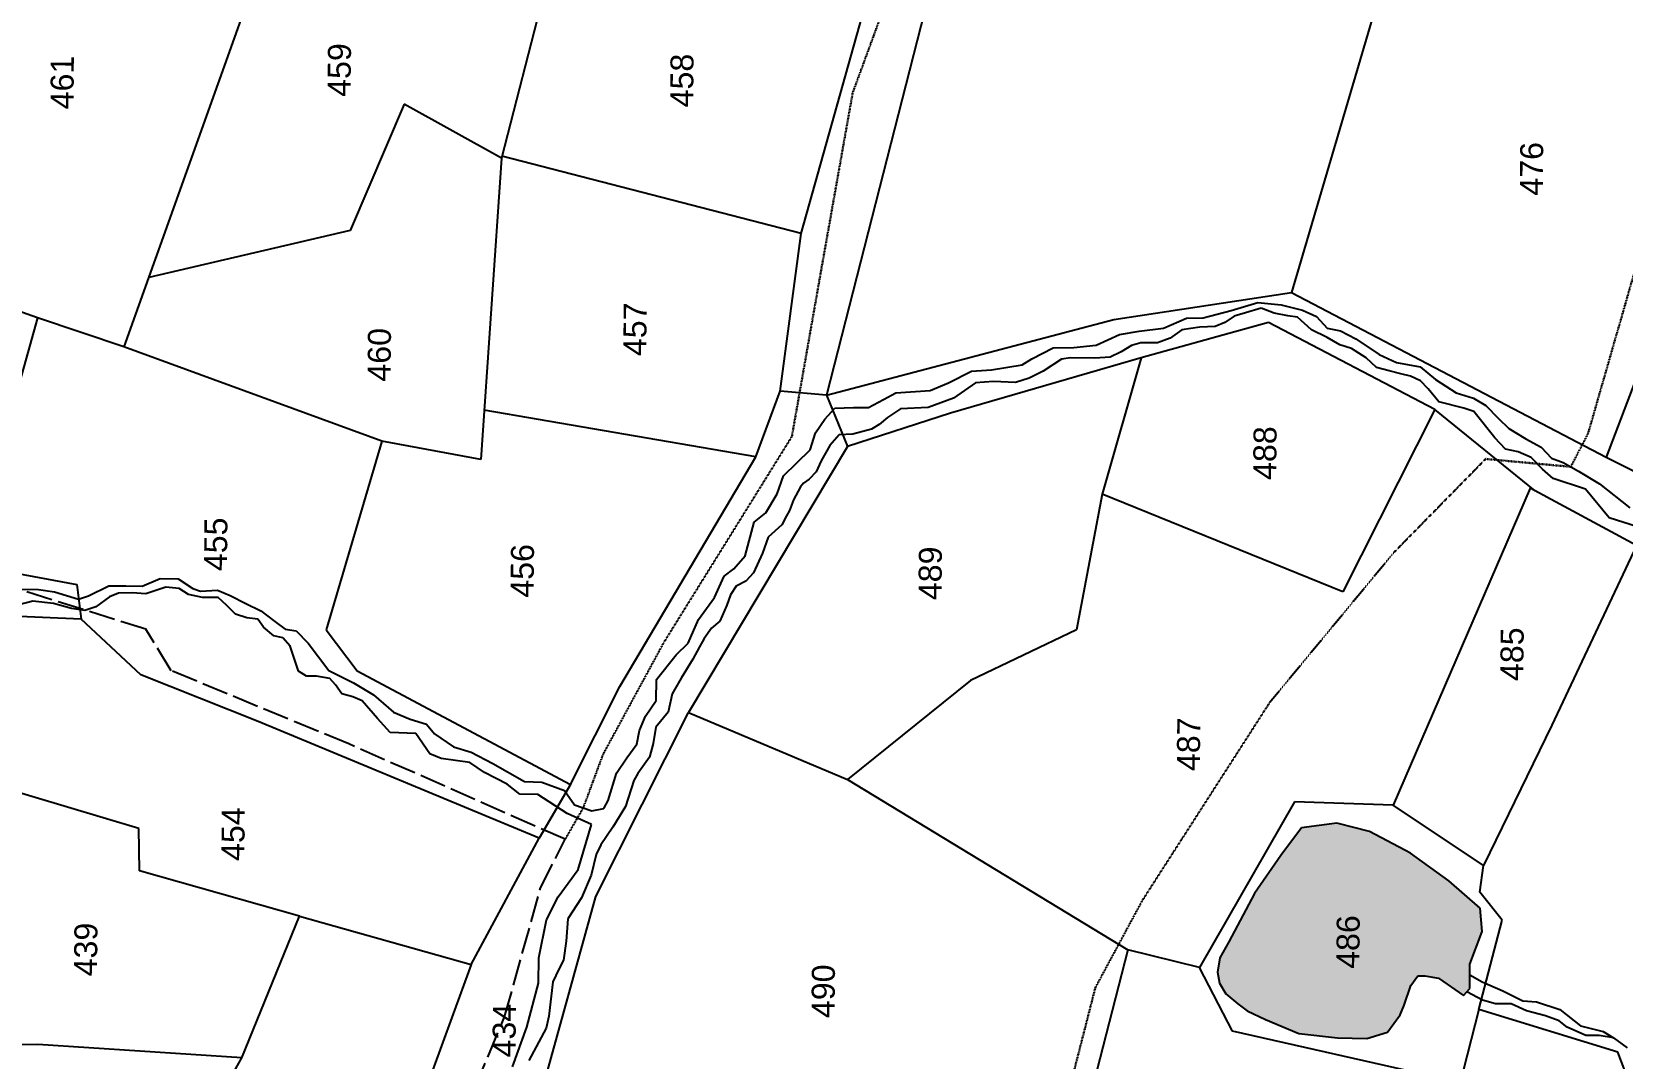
# Model space of a CAD drawing. Header units: inches. Extents: x 343459 to 349076, y 1589263 to 1597215.
# Drawn here: x 346199 to 346925, y 1593505 to 1593973 of the extents above; entities that cross this region are included whole.
import ezdxf

# ---------------------------------------------------------------- set-up
doc = ezdxf.new("R2010")
doc.units = ezdxf.units.IN
doc.header["$MEASUREMENT"] = 0
doc.linetypes.add('ACAD_ISO02W100', pattern=[15, 12, -3])
doc.linetypes.add('ACAD_ISO07W100', pattern=[3, 0, -3])
for name, color, linetype in [('CARTTRACK', 30, 'ACAD_ISO02W100'), ('NALA', 4, 'Continuous'), ('SURVEY_BND', 7, 'Continuous'), ('SURVEY_NO', 7, 'Continuous'), ('WATER_BODY', 4, 'Continuous')]:
    doc.layers.add(name, color=color, linetype=linetype)
doc.layers.add('FOOTPATH', color=150, linetype='ACAD_ISO07W100', lineweight=30)
doc.styles.get("Standard").update_dxf_attribs({"font": 'arial.ttf'})

msp = doc.modelspace()

# ---------------------------------------------------------------- hatches: boundary and pattern name
at = {"layer": 'WATER_BODY'}
h = msp.add_hatch(dxfattribs=at)
h.set_pattern_fill('DASH', color=256, scale=20, angle=89.4935, style=0)
h.set_pattern_definition([(89.4935, (347145.951, 1586976.724), (-10.405588, 10.591208), [10.498808, -10.498808])])
h.paths.add_polyline_path([(346591.85, 1592686.75), (346588.3, 1592685.34), (346583.29, 1592678.43), (346581.71, 1592670.62), (346576.91, 1592660.36), (346570.68, 1592650.83), (346571.02, 1592643.96), (346575.57, 1592635.54), (346582.9, 1592624.85), (346592.61, 1592617.25), (346599.14, 1592617.29), (346602.32, 1592618.44), (346605.19, 1592624.22), (346611.9, 1592635.06), (346625.55, 1592650.65), (346632.51, 1592663.5), (346644.02, 1592673.75), (346648.69, 1592688.14), (346643.07, 1592691.89), (346634.31, 1592692.45), (346625.28, 1592691.25), (346610.28, 1592687.95)])
h.paths.add_polyline_path([(346128.85, 1593211.57), (346095.5, 1593197.95), (346040.3, 1593174.24), (345987.39, 1593165.58), (345957.77, 1593164.33), (345938.37, 1593156.93), (345910.05, 1593131.47), (345866.47, 1593114.58), (345850.37, 1593104.44), (345817.66, 1593095.35), (345745.15, 1593081.42), (345677.63, 1593065.07), (345677.22, 1593052.68), (345686.17, 1593039.89), (345706.34, 1593031.85), (345725.98, 1593031.67), (345742.62, 1593035.16), (345779.48, 1593041.48), (345810.64, 1593045.74), (345824.8, 1593041.68), (345850.99, 1593031.47), (345877.88, 1593010.58), (345891.64, 1592995.03), (345905.34, 1592972.53), (345922.67, 1592950.9), (345941.47, 1592915.29), (345959.7, 1592892.44), (345978.85, 1592870.8), (345994.01, 1592856.7), (346028.58, 1592837.64), (346047.85, 1592830.21), (346059.55, 1592820.73), (346070.32, 1592808.23), (346084.74, 1592799.33), (346108.17, 1592793.68), (346120.53, 1592791.46), (346140.5, 1592794.91), (346158.99, 1592801.4), (346174.15, 1592807.32), (346191.39, 1592809.89), (346207.15, 1592814.89), (346219.06, 1592829.31), (346248.53, 1592850.58), (346283.77, 1592871.75), (346301.41, 1592885.51), (346315.34, 1592889.62), (346323.01, 1592901.95), (346335.3, 1592925.44), (346335.42, 1592938.75), (346335.61, 1592961.13), (346329.22, 1592989.62), (346320.46, 1593024.07), (346317.23, 1593034.39), (346317.94, 1593046.48), (346321.98, 1593060.06), (346333.38, 1593084.16), (346342.63, 1593105.85), (346344.59, 1593122.78), (346344.77, 1593143.04), (346345.01, 1593170.07), (346334.48, 1593182.49), (346321.97, 1593193.44), (346309.64, 1593200.19), (346299.59, 1593200.04), (346283, 1593203.21), (346269.44, 1593207.27), (346258.31, 1593213.42), (346242.62, 1593234.51), (346232.18, 1593249.72), (346223.44, 1593251.31)])
h.paths.add_polyline_path([(345966.66, 1592458.92), (345949.08, 1592442.01), (345936.03, 1592428.2), (345944.34, 1592414.79), (345952.97, 1592394.12), (345960.3, 1592381.31), (345960.1, 1592367.58), (345963.72, 1592355.58), (345975.63, 1592351.16), (345986.37, 1592351.36), (345999.56, 1592355.65), (346007.52, 1592368.92), (346019.22, 1592398.84), (346031.34, 1592417.36), (346050.19, 1592423.08), (346082.23, 1592418.09), (346126.02, 1592408.09), (346158.22, 1592401.71), (346194.01, 1592394.53), (346217.85, 1592393.34), (346230.05, 1592399.7), (346244.19, 1592403.89), (346268.7, 1592407.01), (346281.67, 1592411.99), (346285.06, 1592417.85), (346285.09, 1592421.97), (346267.8, 1592419.76), (346243.45, 1592413.9), (346228.39, 1592416.19), (346219.43, 1592421.96), (346212.32, 1592437.71), (346189.94, 1592444.01), (346139.91, 1592454.68), (346099.04, 1592463.48), (346057.79, 1592467.39), (346029.65, 1592475.87), (346004.59, 1592476.68), (345983.41, 1592470.15)])
h.paths.add_polyline_path([(345778.58, 1592423.42), (345707.82, 1592395.13), (345650.78, 1592372.33), (345564.78, 1592336.87), (345531.74, 1592336.55), (345470.93, 1592331.83), (345409, 1592322.95), (345377.02, 1592311.59), (345354.38, 1592296.02), (345324.89, 1592268.87), (345291.74, 1592236.06), (345251.21, 1592191.73), (345222.51, 1592169.45), (345201.45, 1592163.63), (345176.98, 1592152.96), (345160.73, 1592138.83), (345153.1, 1592124.25), (345137.64, 1592087.84), (345124.99, 1592048.63), (345107.95, 1592016.42), (345079.43, 1591965.12), (345064.36, 1591928.45), (345057.79, 1591910.42), (345047.4, 1591889.94), (345036.43, 1591863.69), (345023.1, 1591835.5), (345021.64, 1591830.92), (345028.31, 1591830.87), (345037.13, 1591833.72), (345051.31, 1591838.94), (345063.92, 1591848.17), (345075.18, 1591855.01), (345100.54, 1591861.52), (345119.8, 1591868.03), (345146.12, 1591889.69), (345168.92, 1591904.7), (345192.23, 1591917.05), (345211.47, 1591922.48), (345223.27, 1591933.13), (345241.61, 1591955.93), (345261.79, 1591976.04), (345292.93, 1591999.8), (345334.77, 1592027.46), (345374.92, 1592046.11), (345434.4, 1592077.89), (345478.79, 1592100.47), (345529.69, 1592127.25), (345557.62, 1592142.96), (345594.96, 1592160.16), (345631.3, 1592177.07), (345652.77, 1592191.57), (345691.94, 1592209.42), (345715.38, 1592222.25), (345733.44, 1592228.27), (345761.54, 1592237.7), (345786.07, 1592244.84), (345812.78, 1592249.12), (345843.31, 1592254.7), (345860.21, 1592261.07), (345879.31, 1592272.25), (345901.69, 1592282.93), (345927.93, 1592289.71), (345950.65, 1592295.19), (345958.87, 1592300.79), (345965.03, 1592310.32), (345966.45, 1592323.13), (345960.82, 1592335.31), (345949.17, 1592350.16), (345938.95, 1592365.98), (345933.38, 1592380.41), (345927.36, 1592408.11), (345923.41, 1592419.76), (345911.5, 1592426.73), (345821.71, 1592434.33)])
h.paths.add_polyline_path([(345100.47, 1593991.49), (345089.72, 1593969.04), (345080.08, 1593939.54), (345074.68, 1593912.59), (345079.43, 1593892.11), (345087.32, 1593882.89), (345103.86, 1593871.24), (345126.46, 1593867.27), (345153.89, 1593867.02), (345170.63, 1593877.44), (345178.06, 1593895.46), (345179.56, 1593906.26), (345182.96, 1593919.38), (345183.1, 1593934.88), (345183.07, 1593958.59), (345178.33, 1593979.53), (345173.72, 1593988.03), (345157.63, 1593998.5), (345139.98, 1594003.35), (345124.03, 1594003.49), (345110.63, 1593999.62)])
h.paths.add_polyline_path([(345305.93, 1594011.34), (345293.55, 1594008.84), (345285.98, 1593998.17), (345292.9, 1593972.07), (345298.02, 1593961.94), (345302.61, 1593929.67), (345312.93, 1593921.12), (345328.54, 1593921.31), (345338.95, 1593922.19), (345347.52, 1593935.46), (345345.66, 1593946.54), (345342.26, 1593965.45), (345339.1, 1593976.55), (345338.58, 1593991.2), (345335.1, 1594001.97), (345327.67, 1594007.24), (345316.99, 1594012.22)])
h.paths.add_polyline_path([(346538.62, 1594255.63), (346532.89, 1594246.67), (346527.46, 1594228.83), (346528.84, 1594209.65), (346536.37, 1594202.17), (346542.28, 1594206.52), (346546.38, 1594213.1), (346546.8, 1594219.52), (346550.57, 1594231.06), (346563.69, 1594241.23), (346576, 1594244.06), (346592.1, 1594238.41), (346612.94, 1594230.88), (346614.35, 1594233.94), (346614.37, 1594236.53), (346613.46, 1594240.27), (346607.76, 1594244.93), (346603.36, 1594247.5), (346596.51, 1594252.43), (346583.98, 1594260.65), (346570.64, 1594263.08), (346547.51, 1594258.25)])
h.paths.add_polyline_path([(346778.27, 1593610.2), (346768.75, 1593597.58), (346756.85, 1593580.27), (346745.01, 1593558.23), (346741.03, 1593550.89), (346739.87, 1593544.47), (346740.77, 1593539.44), (346743.7, 1593534.55), (346749.14, 1593529.95), (346753.5, 1593526.78), (346761.77, 1593522.78), (346777.07, 1593516.37), (346794.71, 1593514.47), (346808.03, 1593514.2), (346817.46, 1593517.1), (346823.17, 1593524.89), (346825.08, 1593529.27), (346828.14, 1593538.34), (346831.31, 1593542.71), (346834.45, 1593542.68), (346840.71, 1593541.68), (346852.17, 1593533.74), (346855.02, 1593537.01), (346855.07, 1593543.12), (346855.01, 1593547.99), (346860.57, 1593562.96), (346859.7, 1593573.52), (346845.45, 1593586.11), (346828, 1593598.73), (346809.25, 1593608.48), (346794.42, 1593612.41)])
h.paths.add_polyline_path([(346077.1, 1592904.7), (346078.3, 1593039.69), (346062.18, 1593039.84), (346060.99, 1592904.84)], flags=24)
h.paths.add_polyline_path([(346041.38, 1592951.32), (346041.88, 1593007.62), (346025.42, 1593007.77), (346024.92, 1592951.47)], flags=24)
h.paths.add_polyline_path([(346047.61, 1592310.63), (346048.86, 1592452.5), (346032.75, 1592452.64), (346031.5, 1592310.77)], flags=9)
h.paths.add_polyline_path([(345537.87, 1592147.53), (345539.4, 1592320.42), (345523.29, 1592320.57), (345521.76, 1592147.67)], flags=24)
h.paths.add_polyline_path([(346807.42, 1593543.18), (346807.67, 1593571.76), (346791.69, 1593571.9), (346791.43, 1593543.32)], flags=24)

# ---------------------------------------------------------------- linework, layer by layer
at = {"layer": 'CARTTRACK'}
for p, q in [((346251.08, 1593700.79), (346162.66, 1593728.55)), ((346262.65, 1593681.88), (346251.08, 1593700.79)), ((346343.62, 1593648.48), (346262.65, 1593681.88)), ((346442.33, 1593605.01), (346343.62, 1593648.48)), ((346431.13, 1593582.9), (346442.33, 1593605.01)), ((346414.73, 1593523.98), (346431.13, 1593582.9)), ((346389.59, 1593464.11), (346414.73, 1593523.98))]:
    msp.add_line(p, q, dxfattribs=at)
at = {"layer": 'FOOTPATH', "ltscale": 0.01}
for p, q in [((346599.08, 1594015.13), (346573.5, 1593945.49)), ((346573.5, 1593945.49), (346559.18, 1593864.97)), ((346933.58, 1593875.68), (346908.95, 1593790.08)), ((346559.18, 1593864.97), (346545.75, 1593788.69)), ((346908.95, 1593790.08), (346901.08, 1593774.9)), ((346545.75, 1593788.69), (346487.38, 1593694.83)), ((346862.25, 1593778.47), (346820.42, 1593735.87)), ((346901.08, 1593774.9), (346862.25, 1593778.47)), ((346820.42, 1593735.87), (346763.77, 1593667.46)), ((346487.38, 1593694.83), (346459.64, 1593643.78)), ((346763.77, 1593667.46), (346705.63, 1593577.12)), ((346459.64, 1593643.78), (346450.58, 1593619.35)), ((346450.58, 1593619.35), (346442.33, 1593605.01)), ((346705.63, 1593577.12), (346684.21, 1593537.39)), ((346684.21, 1593537.39), (346665.52, 1593464.5))]:
    msp.add_line(p, q, dxfattribs=at)
at = {"layer": 'NALA'}
for p, q in [((346746.21, 1593846.22), (346758.24, 1593849.76)), ((346758.24, 1593849.76), (346769.01, 1593848.76)), ((346769.01, 1593848.76), (346778.71, 1593846.39)), ((346715.31, 1593838.13), (346725.83, 1593842.75)), ((346725.83, 1593842.75), (346733.42, 1593842.84)), ((346733.42, 1593842.84), (346746.21, 1593846.22)), ((346743.28, 1593840.73), (346738.87, 1593838.93)), ((346747.46, 1593843.58), (346743.28, 1593840.73)), ((346752.67, 1593845.13), (346747.46, 1593843.58)), ((346759.89, 1593847.23), (346752.67, 1593845.13)), ((346765.73, 1593845.03), (346759.89, 1593847.23)), ((346771.99, 1593843.81), (346765.73, 1593845.03)), ((346776.4, 1593843.07), (346771.99, 1593843.81)), ((346782.8, 1593837.38), (346776.4, 1593843.07)), ((346778.71, 1593846.39), (346785, 1593843.43)), ((346785, 1593843.43), (346789.97, 1593838.06)), ((346684.56, 1593830.35), (346695.24, 1593835.27)), ((346695.24, 1593835.27), (346704.21, 1593836.71)), ((346704.21, 1593836.71), (346715.31, 1593838.13)), ((346718.29, 1593833.62), (346712.54, 1593831.38)), ((346723.62, 1593837.3), (346718.29, 1593833.62)), ((346731.83, 1593838.51), (346723.62, 1593837.3)), ((346738.87, 1593838.93), (346731.83, 1593838.51)), ((346789.97, 1593833.83), (346782.8, 1593837.38)), ((346789.97, 1593838.06), (346796.03, 1593836.94)), ((346795.75, 1593830.52), (346789.97, 1593833.83)), ((346796.03, 1593836.94), (346802.98, 1593833.23)), ((346802.98, 1593833.23), (346813.7, 1593826.14)), ((346655.23, 1593824.2), (346664.96, 1593829.15)), ((346664.96, 1593829.15), (346674.38, 1593829.37)), ((346674.38, 1593829.37), (346684.56, 1593830.35)), ((346695.89, 1593827.37), (346691, 1593824.97)), ((346700.64, 1593830.19), (346695.89, 1593827.37)), ((346704.95, 1593831.44), (346700.64, 1593830.19)), ((346712.54, 1593831.38), (346704.95, 1593831.44)), ((346801.08, 1593828.84), (346795.75, 1593830.52)), ((346807.79, 1593824.59), (346801.08, 1593828.84)), ((346813.7, 1593826.14), (346821.57, 1593822.42)), ((346617.16, 1593813.13), (346627.69, 1593818.51)), ((346627.69, 1593818.51), (346636.8, 1593819.19)), ((346636.8, 1593819.19), (346650.8, 1593821.35)), ((346650.8, 1593821.35), (346655.23, 1593824.2)), ((346660.44, 1593818.47), (346653.97, 1593815.38)), ((346668.79, 1593824.02), (346660.44, 1593818.47)), ((346672.81, 1593824.56), (346668.79, 1593824.02)), ((346683.98, 1593824.46), (346672.81, 1593824.56)), ((346691, 1593824.97), (346683.98, 1593824.46)), ((346812.4, 1593820.13), (346807.79, 1593824.59)), ((346818.19, 1593818.68), (346812.4, 1593820.13)), ((346823.53, 1593817.24), (346818.19, 1593818.68)), ((346821.57, 1593822.42), (346832.33, 1593820.5)), ((346832.33, 1593820.5), (346839.37, 1593814.64)), ((346608.78, 1593809.71), (346617.16, 1593813.13)), ((346629.46, 1593813.16), (346619.52, 1593806.22)), ((346637.77, 1593813.8), (346629.46, 1593813.16)), ((346647.79, 1593813.28), (346637.77, 1593813.8)), ((346653.97, 1593815.38), (346647.79, 1593813.28)), ((346827.93, 1593816.27), (346823.53, 1593817.24)), ((346832.56, 1593814.13), (346827.93, 1593816.27)), ((346836.02, 1593810.38), (346832.56, 1593814.13)), ((346839.37, 1593814.64), (346848.73, 1593808.63)), ((346580.64, 1593801.87), (346587.51, 1593805.61)), ((346587.51, 1593805.61), (346593.16, 1593808.6)), ((346593.16, 1593808.6), (346608.78, 1593809.71)), ((346619.52, 1593806.22), (346607.88, 1593801.87)), ((346840.85, 1593804.52), (346836.02, 1593810.38)), ((346852.21, 1593801.62), (346840.85, 1593804.52)), ((346848.73, 1593808.63), (346856.76, 1593806.12)), ((346856.76, 1593806.12), (346862.35, 1593802.88)), ((346556.55, 1593790.38), (346560.85, 1593796.57)), ((346560.85, 1593796.57), (346565.3, 1593801.7)), ((346565.3, 1593801.7), (346573.81, 1593801.93)), ((346573.81, 1593801.93), (346580.64, 1593801.87)), ((346589.39, 1593797.43), (346585.63, 1593794.17)), ((346595.29, 1593801.4), (346589.39, 1593797.43)), ((346607.88, 1593801.87), (346595.29, 1593801.4)), ((346856.85, 1593800.19), (346852.21, 1593801.62)), ((346866.4, 1593788.16), (346856.85, 1593800.19)), ((346862.35, 1593802.88), (346868.07, 1593796.9)), ((346868.07, 1593796.9), (346872.73, 1593792.3)), ((346554.05, 1593782.64), (346556.55, 1593790.38)), ((346567.26, 1593789.45), (346563.06, 1593784.62)), ((346573.56, 1593789.83), (346567.26, 1593789.45)), ((346582.03, 1593792.05), (346573.56, 1593789.83)), ((346585.63, 1593794.17), (346582.03, 1593792.05)), ((346872.73, 1593792.3), (346880.59, 1593787.66)), ((346542, 1593770.83), (346554.05, 1593782.64)), ((346563.06, 1593784.62), (346559.13, 1593777.62)), ((346871.24, 1593783), (346866.4, 1593788.16)), ((346877.04, 1593781.78), (346871.24, 1593783)), ((346880.59, 1593787.66), (346887.5, 1593783.92)), ((346887.5, 1593783.92), (346892.31, 1593778.86)), ((346559.13, 1593777.62), (346556.8, 1593772.62)), ((346883.06, 1593779.17), (346877.04, 1593781.78)), ((346888.13, 1593773.77), (346883.06, 1593779.17)), ((346892.31, 1593778.86), (346897.61, 1593776.83)), ((346897.61, 1593776.83), (346904.56, 1593772.97)), ((346539.04, 1593762.49), (346542, 1593770.83)), ((346553.62, 1593769.21), (346551.02, 1593767.37)), ((346556.8, 1593772.62), (346553.62, 1593769.21)), ((346892.97, 1593769.54), (346888.13, 1593773.77)), ((346907.8, 1593764.76), (346892.97, 1593769.54)), ((346904.56, 1593772.97), (346914.23, 1593767.11)), ((346533.8, 1593753.87), (346539.04, 1593762.49)), ((346549.72, 1593765.8), (346546.52, 1593759.81)), ((346551.02, 1593767.37), (346549.72, 1593765.8)), ((346918.53, 1593751.61), (346907.8, 1593764.76)), ((346914.23, 1593767.11), (346927.95, 1593756.19)), ((346528.6, 1593749.66), (346533.8, 1593753.87)), ((346544.61, 1593754.95), (346543.3, 1593752.52)), ((346546.52, 1593759.81), (346544.61, 1593754.95)), ((346524.52, 1593734.34), (346528.6, 1593749.66)), ((346541.12, 1593748.38), (346534.93, 1593742.76)), ((346543.3, 1593752.52), (346541.12, 1593748.38)), ((346931.51, 1593747.53), (346918.53, 1593751.61)), ((346534.93, 1593742.76), (346532.36, 1593735.45)), ((346519.3, 1593728.3), (346524.52, 1593734.34)), ((346532.36, 1593735.45), (346528.26, 1593726.55)), ((346510.38, 1593715.3), (346514.87, 1593724.99)), ((346514.87, 1593724.99), (346519.3, 1593728.3)), ((346528.26, 1593726.55), (346524.82, 1593722.66)), ((346189.77, 1593719.05), (346202.07, 1593718.94)), ((346202.07, 1593718.94), (346209.35, 1593717.81)), ((346209.35, 1593717.81), (346220.26, 1593714.52)), ((346224.83, 1593716), (346234.24, 1593720.64)), ((346234.24, 1593720.64), (346241.98, 1593720.57)), ((346238.6, 1593717.32), (346234.47, 1593715.61)), ((346244.76, 1593717.42), (346238.6, 1593717.32)), ((346241.98, 1593720.57), (346249.42, 1593720.51)), ((346251.08, 1593716.89), (346244.76, 1593717.42)), ((346249.42, 1593720.51), (346257.65, 1593723.93)), ((346260.23, 1593719.97), (346251.08, 1593716.89)), ((346257.65, 1593723.93), (346265.85, 1593723.86)), ((346266.32, 1593719.46), (346260.23, 1593719.97)), ((346265.85, 1593723.86), (346272.5, 1593719.39)), ((346270.58, 1593716.71), (346266.32, 1593719.46)), ((346276.89, 1593715.3), (346270.58, 1593716.71)), ((346272.5, 1593719.39), (346275.98, 1593718.14)), ((346275.98, 1593718.14), (346283.67, 1593718.68)), ((346283.67, 1593718.68), (346289.57, 1593716.2)), ((346520.28, 1593720.39), (346517.74, 1593716.49)), ((346524.82, 1593722.66), (346520.28, 1593720.39)), ((346199.5, 1593713.55), (346193.18, 1593711.86)), ((346208.98, 1593712.51), (346199.5, 1593713.55)), ((346217.18, 1593710.23), (346208.98, 1593712.51)), ((346223.19, 1593709.38), (346217.18, 1593710.23)), ((346220.26, 1593714.52), (346224.83, 1593716)), ((346228.26, 1593711.08), (346223.19, 1593709.38)), ((346234.47, 1593715.61), (346228.26, 1593711.08)), ((346284.11, 1593715.24), (346276.89, 1593715.3)), ((346287.92, 1593711.81), (346284.11, 1593715.24)), ((346291.94, 1593707.71), (346287.92, 1593711.81)), ((346289.57, 1593716.2), (346296.68, 1593712.49)), ((346296.68, 1593712.49), (346303.48, 1593709.23)), ((346503.22, 1593705.24), (346510.38, 1593715.3)), ((346516.09, 1593711.78), (346512.92, 1593704.48)), ((346517.74, 1593716.49), (346516.09, 1593711.78)), ((346297.12, 1593706.08), (346291.94, 1593707.71)), ((346302.08, 1593705.36), (346297.12, 1593706.08)), ((346304.76, 1593701.72), (346302.08, 1593705.36)), ((346303.48, 1593709.23), (346309.82, 1593704.31)), ((346309.82, 1593704.31), (346314.65, 1593700.77)), ((346498.41, 1593694.48), (346503.22, 1593705.24)), ((346512.92, 1593704.48), (346509.08, 1593701.3)), ((346309.46, 1593697.84), (346304.76, 1593701.72)), ((346313.52, 1593696.9), (346309.46, 1593697.84)), ((346316.87, 1593693.03), (346313.52, 1593696.9)), ((346314.65, 1593700.77), (346319.62, 1593700.06)), ((346319.62, 1593700.06), (346325.04, 1593694.39)), ((346505.72, 1593696.6), (346503.68, 1593692.8)), ((346509.08, 1593701.3), (346505.72, 1593696.6)), ((346320.73, 1593681.67), (346316.87, 1593693.03)), ((346325.04, 1593694.39), (346334.5, 1593681.99)), ((346483.99, 1593677.88), (346492.9, 1593689.06)), ((346492.9, 1593689.06), (346498.41, 1593694.48)), ((346503.68, 1593692.8), (346500.52, 1593687.11)), ((346324.32, 1593679.38), (346320.73, 1593681.67)), ((346334.5, 1593681.99), (346345.84, 1593676.42)), ((346500.52, 1593687.11), (346495.25, 1593678.55)), ((346328.84, 1593679.34), (346324.32, 1593679.38)), ((346334.92, 1593678.38), (346328.84, 1593679.34)), ((346337.61, 1593675.42), (346334.92, 1593678.38)), ((346340.5, 1593671.33), (346337.61, 1593675.42)), ((346345.84, 1593676.42), (346354.9, 1593670.86)), ((346483.91, 1593668.3), (346483.99, 1593677.88)), ((346495.25, 1593678.55), (346491.07, 1593671.35)), ((346345.46, 1593669.93), (346340.5, 1593671.33)), ((346349.73, 1593668.08), (346345.46, 1593669.93)), ((346356.66, 1593660.11), (346349.73, 1593668.08)), ((346354.9, 1593670.86), (346364.1, 1593663.03)), ((346478.98, 1593661.2), (346483.91, 1593668.3)), ((346491.07, 1593671.35), (346489.39, 1593663.03)), ((346362.47, 1593653.73), (346356.66, 1593660.11)), ((346364.1, 1593663.03), (346371.66, 1593659.76)), ((346371.66, 1593659.76), (346379.08, 1593657.57)), ((346476.19, 1593654.69), (346478.98, 1593661.2)), ((346489.39, 1593663.03), (346483.71, 1593656.15)), ((346374.2, 1593653.18), (346362.47, 1593653.73)), ((346380.58, 1593643.97), (346374.2, 1593653.18)), ((346379.08, 1593657.57), (346382.69, 1593653.13)), ((346382.69, 1593653.13), (346391.35, 1593647.11)), ((346475.08, 1593648.46), (346476.19, 1593654.69)), ((346483.71, 1593656.15), (346482.54, 1593648.72)), ((346391.35, 1593647.11), (346399.53, 1593644.76)), ((346399.53, 1593644.76), (346409.36, 1593639.5)), ((346470.46, 1593642.12), (346475.08, 1593648.46)), ((346482.54, 1593648.72), (346480.78, 1593642.51)), ((346385.75, 1593641.89), (346380.58, 1593643.97)), ((346398.83, 1593639.97), (346385.75, 1593641.89)), ((346405.56, 1593635.39), (346398.83, 1593639.97)), ((346409.36, 1593639.5), (346423.8, 1593631.29)), ((346465.69, 1593635.16), (346470.46, 1593642.12)), ((346480.78, 1593642.51), (346475.49, 1593635.02)), ((346415.89, 1593630.1), (346405.56, 1593635.39)), ((346421.72, 1593625.53), (346415.89, 1593630.1)), ((346423.8, 1593631.29), (346431.7, 1593631.07)), ((346431.7, 1593631.07), (346441.99, 1593627.18)), ((346461.94, 1593622.73), (346465.69, 1593635.16)), ((346473.66, 1593631.82), (346469.84, 1593620)), ((346475.49, 1593635.02), (346473.66, 1593631.82)), ((346429.85, 1593625.46), (346421.72, 1593625.53)), ((346443.31, 1593616.75), (346429.85, 1593625.46)), ((346441.99, 1593627.18), (346446.64, 1593620.75)), ((346459.93, 1593619.1), (346461.94, 1593622.73)), ((346454.33, 1593611.68), (346443.31, 1593616.75)), ((346446.64, 1593620.75), (346454.51, 1593617.94)), ((346454.51, 1593617.94), (346459.93, 1593619.1)), ((346469.84, 1593620), (346464.14, 1593610.51)), ((346448.28, 1593591.17), (346454.33, 1593611.68)), ((346464.14, 1593610.51), (346458.55, 1593602.52)), ((346458.55, 1593602.52), (346456.53, 1593598.13)), ((346456.53, 1593598.13), (346454.13, 1593588.61)), ((346439.14, 1593578.82), (346448.28, 1593591.17)), ((346454.13, 1593588.61), (346449.83, 1593578.3)), ((346433.86, 1593568.24), (346439.14, 1593578.82)), ((346449.83, 1593578.3), (346443.62, 1593568.71)), ((346430.32, 1593550.87), (346433.86, 1593568.24)), ((346443.62, 1593568.71), (346442.83, 1593558.47)), ((346442.83, 1593558.47), (346441.55, 1593549.84)), ((346430.21, 1593539.34), (346430.32, 1593550.87)), ((346441.55, 1593549.84), (346439.41, 1593545.74)), ((346439.41, 1593545.74), (346436.65, 1593540.04)), ((346855.07, 1593543.12), (346860.6, 1593539.98)), ((346424.85, 1593519.28), (346430.21, 1593539.34)), ((346436.65, 1593540.04), (346434.9, 1593524.38)), ((346860.79, 1593531.56), (346853.6, 1593535.37)), ((346860.6, 1593539.98), (346870.07, 1593535.9)), ((346870.07, 1593535.9), (346879.13, 1593531.26)), ((346866.7, 1593529.99), (346860.79, 1593531.56)), ((346873.87, 1593529.93), (346866.7, 1593529.99)), ((346880.8, 1593526.82), (346873.87, 1593529.93)), ((346879.13, 1593531.26), (346885.46, 1593530.93)), ((346885.46, 1593530.93), (346896.11, 1593527.37)), ((346434.9, 1593524.38), (346433.65, 1593518.87)), ((346889.47, 1593524.53), (346880.8, 1593526.82)), ((346895.79, 1593522.27), (346889.47, 1593524.53)), ((346899.34, 1593519.34), (346895.79, 1593522.27)), ((346896.11, 1593527.37), (346905.55, 1593519.98)), ((346418.37, 1593501.25), (346424.85, 1593519.28)), ((346433.65, 1593518.87), (346425.75, 1593504.1)), ((346907.99, 1593515.54), (346899.34, 1593519.34)), ((346905.55, 1593519.98), (346915.86, 1593517.4)), ((346914.05, 1593515.48), (346907.99, 1593515.54)), ((346920.52, 1593514.46), (346914.05, 1593515.48)), ((346915.86, 1593517.4), (346920.52, 1593514.46)), ((346920.52, 1593514.46), (346926.72, 1593509.85))]:
    msp.add_line(p, q, dxfattribs=at)
at = {"layer": 'SURVEY_BND'}
for p, q in [((346829.92, 1594045.42), (346773.67, 1593854.32)), ((346315.83, 1594038.84), (346241.04, 1593829.62)), ((346621.34, 1594041.73), (346561.58, 1593807.56)), ((346436.63, 1594006.3), (346413.26, 1593915.67)), ((346550.06, 1593881.35), (346582.13, 1593995.8)), ((346368.87, 1593940.35), (346344.24, 1593882.65)), ((346413.26, 1593915.67), (346368.87, 1593940.35)), ((346972.02, 1593923.78), (346917.17, 1593779.34)), ((346413.26, 1593915.67), (346403.87, 1593778.15)), ((346550.06, 1593881.35), (346413.49, 1593916.56)), ((346344.24, 1593882.65), (346252.36, 1593861.29)), ((346540.36, 1593809.44), (346550.06, 1593881.35)), ((346201.67, 1593842.88), (346115.94, 1593873.03)), ((346692.55, 1593842.03), (346773.67, 1593854.32)), ((346773.67, 1593854.32), (346917.17, 1593779.34)), ((346201.67, 1593842.88), (346169.86, 1593730.47)), ((346241.04, 1593829.62), (346201.67, 1593842.88)), ((346561.58, 1593807.56), (346692.55, 1593842.03)), ((346763.22, 1593840.76), (346705.04, 1593824.6)), ((346839.06, 1593801.03), (346763.22, 1593840.76)), ((346358.63, 1593786.6), (346241.04, 1593829.62)), ((346705.04, 1593824.6), (346618.15, 1593799.31)), ((346705.04, 1593824.6), (346687.29, 1593762.48)), ((346529.33, 1593779.51), (346540.36, 1593809.44)), ((346561.58, 1593807.56), (346540.36, 1593809.44)), ((346561.58, 1593807.56), (346571.06, 1593784.09)), ((346529.33, 1593779.51), (346405.41, 1593800.67)), ((346618.15, 1593799.31), (346571.06, 1593784.09)), ((346839.06, 1593801.03), (346797.04, 1593717.84)), ((346884.76, 1593763.96), (346839.06, 1593801.03)), ((346358.63, 1593786.6), (346333.37, 1593700.5)), ((346403.87, 1593778.15), (346358.63, 1593786.6)), ((346571.06, 1593784.09), (346498.53, 1593662.88)), ((346467.3, 1593674.71), (346529.33, 1593779.51)), ((346917.17, 1593779.34), (346975.38, 1593749.73)), ((346687.29, 1593762.48), (346675.65, 1593700.46)), ((346797.04, 1593717.84), (346687.29, 1593762.48)), ((346882.5, 1593765.18), (346820.08, 1593620.59)), ((346930.99, 1593738.99), (346882.5, 1593765.18)), ((346930.99, 1593738.99), (346892.44, 1593656.98)), ((346169.86, 1593730.47), (346219.58, 1593721.27)), ((346219.58, 1593721.27), (346221.48, 1593705.47)), ((346221.48, 1593705.47), (346181.44, 1593707.11)), ((346248.73, 1593679.96), (346221.48, 1593705.47)), ((346333.37, 1593700.5), (346347.38, 1593681.89)), ((346675.65, 1593700.46), (346627.27, 1593677.43)), ((346347.38, 1593681.89), (346444.84, 1593630.01)), ((346302.32, 1593658.67), (346248.73, 1593679.96)), ((346444.84, 1593630.01), (346467.3, 1593674.71)), ((346627.27, 1593677.43), (346571.07, 1593632.21)), ((346430.54, 1593605.58), (346302.32, 1593658.67)), ((346456.37, 1593578.97), (346498.53, 1593662.88)), ((346498.53, 1593662.88), (346571.07, 1593632.21)), ((346892.44, 1593656.98), (346861.25, 1593592.99)), ((346247.82, 1593609.93), (346170.43, 1593632.96)), ((346444.84, 1593630.01), (346430.54, 1593605.58)), ((346571.07, 1593632.21), (346699, 1593554.52)), ((346775.09, 1593622.02), (346731.63, 1593546.59)), ((346820.08, 1593620.59), (346775.09, 1593622.02)), ((346861.25, 1593592.99), (346820.08, 1593620.59)), ((346248.23, 1593590.68), (346247.82, 1593609.93)), ((346399.41, 1593547.87), (346430.54, 1593605.58)), ((346321.18, 1593569.9), (346248.23, 1593590.68)), ((346859.52, 1593580.81), (346861.25, 1593592.99)), ((346426.67, 1593472.17), (346456.37, 1593578.97)), ((346869.75, 1593568.12), (346859.52, 1593580.81)), ((346294.9, 1593505.33), (346321.18, 1593569.9)), ((346321.18, 1593569.9), (346399.41, 1593547.87)), ((346859.12, 1593527.36), (346869.75, 1593568.12)), ((346699, 1593554.52), (346672.63, 1593451.93)), ((346731.63, 1593546.59), (346699, 1593554.52)), ((346399.41, 1593547.87), (346371.57, 1593471.4)), ((346746.76, 1593517.55), (346731.63, 1593546.59)), ((346859.12, 1593527.36), (346850.34, 1593492.92)), ((346922.46, 1593507.9), (346859.12, 1593527.36)), ((346839.63, 1593496.57), (346746.76, 1593517.55)), ((346201.82, 1593511.42), (346151.09, 1593511.07)), ((346294.9, 1593505.33), (346201.82, 1593511.42)), ((346930.39, 1593487.43), (346922.46, 1593507.9)), ((346267.68, 1593457.15), (346294.9, 1593505.33))]:
    msp.add_line(p, q, dxfattribs=at)
at = {"layer": 'WATER_BODY'}
for p, q in [((346778.27, 1593610.2), (346768.75, 1593597.58)), ((346794.42, 1593612.41), (346778.27, 1593610.2)), ((346809.25, 1593608.48), (346794.42, 1593612.41)), ((346828, 1593598.73), (346809.25, 1593608.48)), ((346768.75, 1593597.58), (346756.85, 1593580.27)), ((346845.45, 1593586.11), (346828, 1593598.73)), ((346859.7, 1593573.52), (346845.45, 1593586.11)), ((346756.85, 1593580.27), (346745.01, 1593558.23)), ((346860.57, 1593562.96), (346859.7, 1593573.52)), ((346745.01, 1593558.23), (346741.03, 1593550.89)), ((346855.01, 1593547.99), (346860.57, 1593562.96)), ((346741.03, 1593550.89), (346739.87, 1593544.47)), ((346739.87, 1593544.47), (346740.77, 1593539.44)), ((346828.14, 1593538.34), (346831.31, 1593542.71)), ((346831.31, 1593542.71), (346834.45, 1593542.68)), ((346834.45, 1593542.68), (346840.71, 1593541.68)), ((346855.07, 1593543.12), (346855.01, 1593547.99)), ((346855.02, 1593537.01), (346855.07, 1593543.12)), ((346740.77, 1593539.44), (346743.7, 1593534.55)), ((346825.08, 1593529.27), (346828.14, 1593538.34)), ((346840.71, 1593541.68), (346852.17, 1593533.74)), ((346852.17, 1593533.74), (346855.02, 1593537.01)), ((346743.7, 1593534.55), (346749.14, 1593529.95)), ((346749.14, 1593529.95), (346753.5, 1593526.78)), ((346823.17, 1593524.89), (346825.08, 1593529.27)), ((346753.5, 1593526.78), (346761.77, 1593522.78)), ((346761.77, 1593522.78), (346777.07, 1593516.37)), ((346817.46, 1593517.1), (346823.17, 1593524.89)), ((346777.07, 1593516.37), (346794.71, 1593514.47)), ((346794.71, 1593514.47), (346808.03, 1593514.2)), ((346808.03, 1593514.2), (346817.46, 1593517.1))]:
    msp.add_line(p, q, dxfattribs=at)

# ---------------------------------------------------------------- texts
at = {"layer": 'SURVEY_NO', "oblique": 360}
for s, p in [('459', (346344.44, 1593943.58)), ('461', (346218.02, 1593937.89)), ('458', (346500.7, 1593938.79)), ('476', (346888.3, 1593898.51)), ('457', (346479.33, 1593825.32)), ('460', (346362.68, 1593813.69)), ('488', (346766.66, 1593768.86)), ('455', (346288.07, 1593727.25)), ('456', (346427.92, 1593715.15)), ('489', (346613.98, 1593714.02)), ('485', (346879.39, 1593677.12)), ('454', (346295.98, 1593595.07)), ('439', (346228.78, 1593542.44)), ('486', (346804.6, 1593545.87)), ('490', (346565.19, 1593523.4)), ('434', (346419.65, 1593505.47))]:
    msp.add_text(s, height=10.499, rotation=89.4935, dxfattribs=at).set_placement(p)
at = {"layer": 'SURVEY_NO'}
msp.add_text('487', height=10.499, rotation=89.4935, dxfattribs=at).set_placement((346731.84, 1593636.07))

doc.saveas('drawing.dxf')
